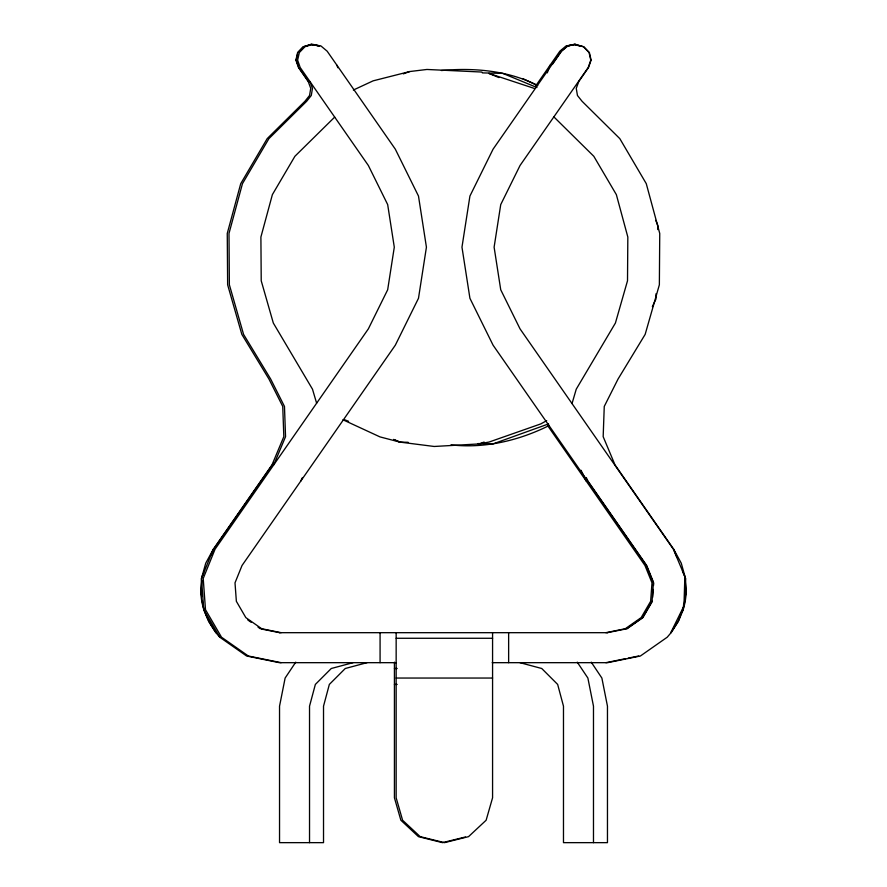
<?xml version="1.0" encoding="UTF-8"?>
<svg xmlns="http://www.w3.org/2000/svg" width="887" height="887" viewBox="0 0 887 887"><rect width="100%" height="100%" fill="white"/><g stroke="black" fill="none" stroke-linecap="round" stroke-linejoin="round"><path stroke-width="1.33" d="M656.047 293.708L655.903 299.163L652.344 306.658M657.744 229.556L657.855 225.453L655.748 220.364M552.59 64.108L561.582 51.18L567.769 45.98L574.898 44.35L583.491 46.767L589.057 52.544L590.786 60.128L588.214 67.512L520.037 165.492L500.734 204.587L494.114 247.174L500.734 289.772L520.037 328.866L673.333 549.164L684.864 576.55L683.955 605.954L678.81 619.946L671.082 632.686L678.245 621.687L683.234 609.691L685.152 602.007L686.172 594.19L685.518 578.457L681.271 563.212L673.654 549.164L614.979 464.843L603.171 436.67L604.258 406.434L618.039 379.059L645.159 334.388L659.363 284.782L659.74 233.436L646.268 183.653L619.813 138.638L582.072 101.284L577.448 95.486L576.262 88.356L578.79 81.526L588.536 67.512L591.108 60.128L589.378 52.544L583.812 46.767L574.898 44.35L567.447 45.98L561.26 51.18L493.083 149.16L469.922 196.06L461.972 247.174L469.922 298.298L493.083 345.198L646.379 565.496L653.397 582.837L652.045 601.319L642.576 617.607L626.699 628.728M652.655 597.361L653.231 589.434M653.519 585.475L653.719 582.837M683.633 604.258L683.234 609.691L680.451 614.48M685.219 582.526L685.518 578.457L682.425 570.807M201.826 580.564L200.994 591.296L201.737 596.629M297.655 53.808L296.214 60.128L298.354 66.281M572.026 403.574L576.24 389.193L615.412 323.034L627.508 280.78L627.83 237.04L616.354 194.63L593.813 156.289L553.865 116.884M547.268 72.867L550.106 65.183M311.093 44.372L319.553 45.98L311.093 44.372L303.188 46.767L297.622 52.544L295.892 60.128L298.464 67.512L308.21 81.526L310.738 88.356L309.552 95.486L304.928 101.284L267.187 138.638L240.732 183.653L227.26 233.436L227.637 284.782L241.841 334.388L268.961 379.059L282.742 406.434L283.829 436.67L272.021 464.843L213.346 549.164L201.482 578.457L200.828 594.19L201.848 602.007L203.766 609.691L208.755 621.687L215.918 632.686L219.776 637.21L246.608 656.003L279.383 662.678L396.156 662.678M273.75 464.843L285.547 436.67L284.472 406.434L270.679 379.059L243.57 334.388L229.367 284.782L228.99 233.436L242.461 183.653L268.916 138.638L306.658 101.284L311.282 95.486L312.468 88.356L309.94 81.526M202.136 576.55L203.711 572.814M211.051 555.384L213.146 550.406M300.704 481.175L302.456 477.55M670.76 632.686L683.955 605.954L686.006 591.296L684.864 576.55M213.346 549.164L205.729 563.212L201.482 578.457L203.766 609.691L219.776 637.21M652.366 601.319L642.898 617.607L627.02 628.728L607.296 632.686M295.748 662.157L285.126 678.045L279.538 706.174L279.538 842.65L323.522 842.65L323.522 706.174L329.343 684.42L345.265 668.499L367.018 662.678M535.56 86.094L559.852 51.18L566.039 45.98L574.177 44.372L580.763 46.368M213.667 549.164L273.817 462.715M671.082 632.686L667.224 637.21L640.392 656.003L607.617 662.678L492.185 662.678M297.943 52.544L303.509 46.767L311.415 44.372L318.045 45.714M334.687 117.106L294.905 156.289L272.376 194.63L260.9 237.04L261.221 280.78L273.318 323.034L312.49 389.193L316.626 403.219M546.702 420.671L540.737 423.931L489.114 442.036L478.947 443.932L434.186 446.471L399.97 442.114L380.002 436.903L342.947 419.773M353.359 90.03L373.139 80.839L409.772 71.537L426.913 69.463L481.985 72.058M549.352 425.438C519.205 440.484 484.768 448.767 451.017 444.842M403.308 73.865L409.772 71.537M478.947 443.932L484.125 442.07M548.543 423.919L492.939 443.932L477.96 443.589M353.026 662.678L331.272 668.499L315.362 684.42L309.53 706.174L309.53 842.65M465.487 836.973L442.48 842.65L418.453 836.641L400.869 820.231L394.427 797.801L394.427 662.157M605.888 632.686L625.291 628.728L641.168 617.607L650.637 601.319L651.989 582.837L644.971 565.496L547.667 425.649M605.888 662.678L625.557 658.675M628.173 658.143L638.662 656.003M567.447 45.98L575.907 44.372M441.404 70.539C473.824 67.534 508.151 70.528 537.533 85.418M215.918 632.686C210.053 623.96 203.178 612.274 202.303 600.621M279.383 632.686L607.617 632.686M396.156 638.274L492.573 638.274M394.427 668.499L397.176 668.499M396.156 678.045L492.573 678.045M394.427 684.42L397.176 684.42M482.317 72.889L502.741 73.366L536.957 87.525M399.97 442.114L393.64 439.486L399.97 442.114L408.142 442.303M281.112 632.686L261.709 628.728L245.832 617.607L236.363 601.319L235.011 582.837L242.029 565.496L395.314 345.198L418.487 298.298L426.425 247.174L418.487 196.06L395.314 149.16L327.148 51.18L320.961 45.98L312.823 44.372L304.917 46.767L299.351 52.544L297.622 60.128L300.183 67.512L368.36 165.492L387.674 204.587L394.294 247.174L387.674 289.772L368.36 328.866L215.075 549.164L203.212 578.457L205.496 609.691L221.506 637.21L248.338 656.003L281.112 662.678M261.277 628.994L279.704 632.686M519.982 662.678L541.735 668.499L557.657 684.42L563.478 706.174L563.478 842.65L607.462 842.65L607.462 706.174L601.874 678.045L591.252 662.157M534.273 88.412L488.759 73.366L498.893 77.557M344.721 419.773L348.58 421.325M522.72 78.566L537.644 85.618M247.828 619.991L251.232 622.375M258.039 627.142L260.301 628.728M298.786 67.512L308.975 82.158M577.26 662.157L587.881 678.045L593.481 706.174L593.481 842.65M586.274 477.55L588.026 481.175L646.701 565.496L653.22 581.595M581.04 470.287L586.296 481.175M673.654 549.164L676.748 556.803M336.894 65.183L337.836 67.745M508.639 632.686L508.639 662.678M492.573 632.686L492.573 797.801L486.131 820.231L468.547 836.641L444.52 842.65L420.183 836.641L402.587 820.231L396.156 797.801L396.156 632.686M380.079 632.686L380.079 662.678"/></g></svg>
